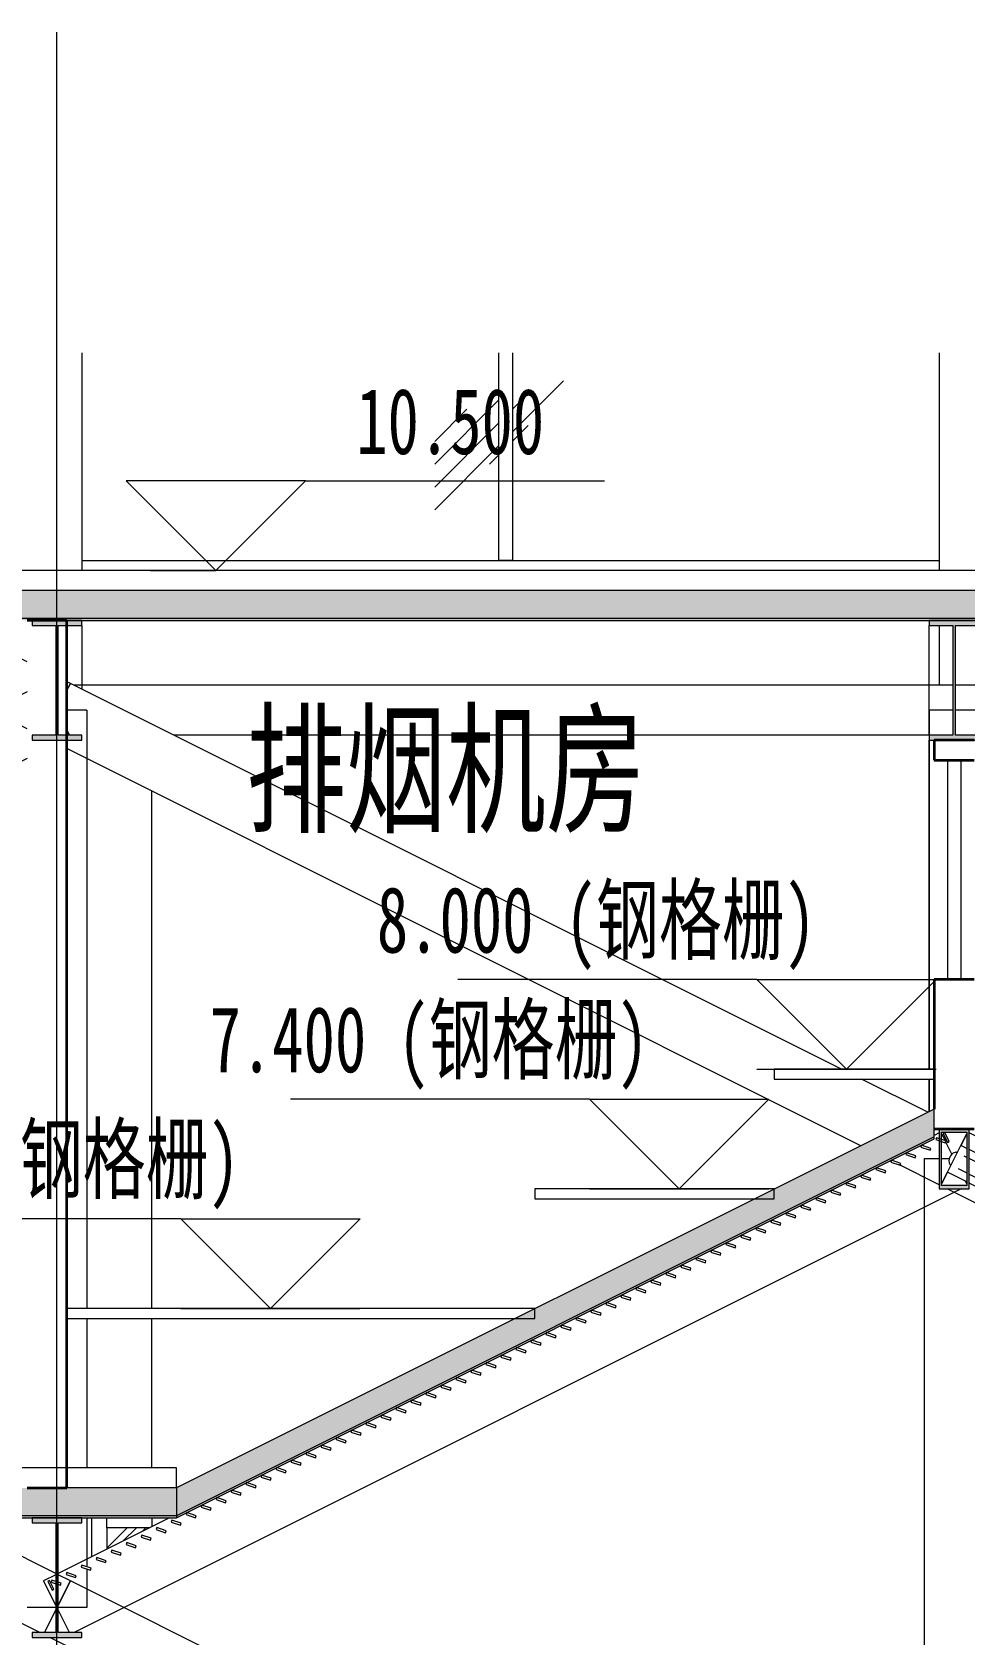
# Model space of a CAD drawing. Header units: millimetres. Extents: x 124696 to 347024, y 412631 to 564609.
# Drawn here: x 333425 to 338104, y 461515 to 469553 of the extents above; entities that cross this region are included whole.
import ezdxf

# ---------------------------------------------------------------- set-up
doc = ezdxf.new("R2010")
doc.units = ezdxf.units.MM
doc.header["$LTSCALE"] = 1500
doc.header["$MEASUREMENT"] = 0
doc.linetypes.add('二层平面图$0$标高-点线', pattern=[50, 0, -50])
doc.linetypes.add('二层平面图$0$轴网线_12_3_3_3 mm', pattern=[21, 12, -3, 3, -3])
doc.layers.add('0-建筑底图', color=7, linetype='Continuous')
for name, color, linetype, lineweight in [('二层平面图$0$0-2', 250, 'Continuous', 5), ('二层平面图$0$A-ANNO-IDEN-LEVL', 3, 'Continuous', 15), ('二层平面图$0$A-LINE', 7, 'Continuous', 9), ('二层平面图$0$A-WALL-4', 50, 'Continuous', 35), ('二层平面图$0$A-WALL-CURT-PANEL', 8, 'Continuous', 9), ('二层平面图$0$A-WALL-CURT-PANEL-5', 57, 'Continuous', 9), ('二层平面图$0$A-WALL-CURT-STILE', 8, 'Continuous', 9), ('二层平面图$0$A-WALL-CURT-STILE-4', 57, 'Continuous', 9), ('二层平面图$0$A-WINDOW', 51, 'Continuous', 9), ('二层平面图$0$ANNO-DOTE-1', 10, '二层平面图$0$轴网线_12_3_3_3 mm', 15), ('二层平面图$0$ANNO-TEXT', 7, 'Continuous', 15), ('二层平面图$0$FLOR-4', 91, 'Continuous', 20), ('二层平面图$0$FLOR-5', 7, 'Continuous', 9), ('二层平面图$0$FLOR-6', 130, 'Continuous', 20), ('二层平面图$0$FLOR-HATCH-1', 8, 'Continuous', 9), ('二层平面图$0$FLOR-HATCH-3', 55, 'Continuous', 5), ('二层平面图$0$S-BEAM', 4, 'Continuous', 9), ('二层平面图$0$S-BEAM-1', 7, 'Continuous', 9), ('二层平面图$0$S-BEAM-3', 8, 'Continuous', 9), ('二层平面图$0$S-BEAM-4', 170, 'Continuous', 18), ('二层平面图$0$S-COLU', 7, 'Continuous', 9), ('二层平面图$0$标高-1', 135, '二层平面图$0$标高-点线', 15)]:
    doc.layers.add(name, color=color, linetype=linetype, lineweight=lineweight)
doc.styles.add('二层平面图$0$黑体_4', font='simhei.ttf', dxfattribs={"width": 0.7, "height": 525})
doc.styles.add('二层平面图$0$黑体_5', font='simhei.ttf', dxfattribs={"width": 0.7, "height": 330})
pattern_1 = [(45, (47218, 5464.3), (-1399.84, 1399.84), [640.1, -1645.9]), (45, (47492.4, 5578.6), (-1399.84, 1399.84), [274.3, -2011.7]), (45, (47218, 5578.6), (-1399.84, 1399.84), [457.2, -1828.8]), (45, (47355.3, 5464.3), (1535.6, -1535.6), [571.5, -1714.5]), (45, (47218, 5350), (-1399.84, 1399.84), [914.4, -1371.6]), (45, (47218, 5692.9), (-1399.84, 1399.84), [228.6, -2057.4])]

# ---------------------------------------------------------------- blocks, each defined once
blk = doc.blocks.new('二层平面图$0$S-梁-钢-箱形1 - _-300x350x14x14-2248702-C')
at = {"layer": '二层平面图$0$S-BEAM-1'}
for p, q in [((44850, 9892.7), (42534.6, 8735)), ((45050, 9700), (45062.5, 9675)), ((44850, 9557.3), (43205.4, 8735)), ((42464.6, 8700), (40432.9, 7684.2)), ((43135.4, 8700), (40567.1, 7415.8)), ((40567.1, 7415.8), (40432.9, 7684.2))]:
    blk.add_line(p, q, dxfattribs=at)
blk = doc.blocks.new('二层平面图$0$S-梁-钢-箱形1 - _-300x350x14x14-V719-C')
at = {"layer": '二层平面图$0$S-BEAM-1'}
for p, q in [((49425, 7680.2), (49400, 7667.7)), ((49437, 7676), (49454.1, 7641.8)), ((49457, 7635.9), (49488.7, 7572.5)), ((49535.4, 7400), (45085.4, 5175)), ((49555.9, 7438.2), (49563, 7424)), ((45564.6, 5750), (45006.3, 5470.9)), ((44994, 5464.7), (44932.9, 5434.2)), ((44994, 5312), (44932.9, 5434.2)), ((45062.5, 5175), (45006, 5288))]:
    blk.add_line(p, q, dxfattribs=at)
blk = doc.blocks.new('二层平面图$0$S-梁-钢-箱形1 - _-300x350x14x14-V721-C')
at = {"layer": '二层平面图$0$S-BEAM-1'}
for p, q in [((49533.5, 7617.1), (49563, 7676)), ((49660, 7637.7), (49575.2, 7680.1)), ((49437, 7424), (49466.5, 7482.9)), ((52262.2, 6001.2), (49464.6, 7400))]:
    blk.add_line(p, q, dxfattribs=at)
blk = doc.blocks.new('二层平面图$0$S-梁-钢-箱形1 - _-300x350x14x14-V722-C')
at = {"layer": '二层平面图$0$S-BEAM-1'}
for p, q in [((45050, 9900), (45067.1, 9934.2)), ((48935.4, 8000), (45067.1, 9934.2)), ((49032.3, 7616.1), (45050, 9607.3)), ((49367.7, 7783.9), (49035.4, 7950)), ((49563, 7676), (49533.5, 7617.1)), ((49184.4, 7540.1), (49182.3, 7541.1)), ((49425, 7419.8), (49226, 7519.3)), ((49466.5, 7482.9), (49437, 7424))]:
    blk.add_line(p, q, dxfattribs=at)
blk = doc.blocks.new('二层平面图$0$S-梁-钢-箱形1 - _-300x350x14x14-V723-C')
at = {"layer": '二层平面图$0$S-BEAM-1'}
for p, q in [((43264.6, 10500), (41081.9, 11591.3)), ((43935.4, 10500), (41752.8, 11591.3)), ((44850, 9707.3), (43764.6, 10250)), ((44850, 10042.7), (44435.4, 10250)), ((45067.1, 9934.2), (45050, 9942.7)), ((45067.1, 9934.2), (45050, 9900))]:
    blk.add_line(p, q, dxfattribs=at)
blk = doc.blocks.new('二层平面图$0$S-梁-钢-箱形1 - _-300x350x14x14-V724-C')
at = {"layer": '二层平面图$0$S-BEAM-1'}
for p, q in [((45006, 5312), (45067.1, 5434.2)), ((49535.4, 3200), (45067.1, 5434.2)), ((44937.5, 5175), (44994, 5288)), ((49020.7, 3121.9), (44964.6, 5150)), ((49567.1, 3184.2), (49536, 3121.9))]:
    blk.add_line(p, q, dxfattribs=at)
blk = doc.blocks.new('二层平面图$0$S-梁-钢-箱形1 - _-300x350x14x14-V725-C')
at = {"layer": '二层平面图$0$S-BEAM-1'}
for p, q in [((40432.9, 7415.8), (40567.1, 7684.2)), ((43935, 6000.2), (40567.1, 7684.2)), ((43264.6, 6000), (40432.9, 7415.8)), ((44914.6, 5175), (43764.6, 5750)), ((44993.7, 5470.9), (44435.4, 5750)), ((45067.1, 5434.2), (45006, 5464.7)), ((45067.1, 5434.2), (45006, 5312)), ((44994, 5288), (44937.5, 5175))]:
    blk.add_line(p, q, dxfattribs=at)
blk = doc.blocks.new('二层平面图$0$S-梁-钢-箱形1 - _-250x250x12x12-2196296-C')
at = {"layer": '二层平面图$0$S-BEAM-1'}
for p, q in [((49494, 9925), (45085.4, 9925)), ((49375, 9675), (45585.4, 9675))]:
    blk.add_line(p, q, dxfattribs=at)
blk = doc.blocks.new('二层平面图$0$S-梁-钢-箱形1 - _-250x250x12x12-V730-C')
at = {"layer": '二层平面图$0$S-BEAM-1'}
for p, q in [((49825, 9925), (49506, 9925)), ((52262.2, 9925), (49875, 9925)), ((49625, 9675), (49825, 9675)), ((49875, 9675), (52262.2, 9675))]:
    blk.add_line(p, q, dxfattribs=at)
blk = doc.blocks.new('二层平面图$0$S-梁-钢-箱形1 - _-150x150x10x10-2196469-C')
at = {"layer": '二层平面图$0$S-BEAM-1'}
for p, q in [((49466.5, 7482.9), (49533.5, 7617.1)), ((49563, 7602.4), (49533.5, 7617.1)), ((52262.2, 6252.8), (49575.2, 7596.2)), ((49563, 7434.6), (49466.5, 7482.9)), ((52262.2, 6085.1), (49575.2, 7428.5))]:
    blk.add_line(p, q, dxfattribs=at)
blk = doc.blocks.new('二层平面图$0$S-梁-钢-圆形 - D-70-2196546-C')
at = {"layer": '二层平面图$0$S-BEAM-1'}
for start_param, end_param in [(0.001347, 0.321751), (2.939744, 3.141593)]:
    blk.add_ellipse((49500, 7550), major_axis=(15.7, 31.3), ratio=0.666667, start_param=start_param, end_param=end_param, dxfattribs=at)
blk = doc.blocks.new('二层平面图$0$S-梁-钢-工字形 - H-600x250x12x25-2242992-C')
at = {"layer": '二层平面图$0$S-BEAM-3'}
blk.add_hatch(color=256, dxfattribs=at).paths.add_polyline_path([(44875, 5150), (45125, 5150), (45125, 5175), (45006, 5175), (45006, 5725), (45125, 5725), (45125, 5750), (44875, 5750), (44875, 5725), (44994, 5725), (44994, 5175), (44875, 5175), (44875, 5173.1)])
at = {"layer": '二层平面图$0$S-BEAM-4'}
for p, q in [((44875, 5750), (44875, 5725)), ((45125, 5750), (44875, 5750)), ((44875, 5725), (44994, 5725)), ((44994, 5725), (44994, 5175)), ((45006, 5175), (45006, 5725)), ((45006, 5725), (45125, 5725)), ((45125, 5725), (45125, 5750)), ((44994, 5175), (44875, 5175)), ((44875, 5175), (44875, 5150)), ((44875, 5150), (45125, 5150)), ((45125, 5175), (45006, 5175)), ((45125, 5150), (45125, 5175))]:
    blk.add_line(p, q, dxfattribs=at)
blk = doc.blocks.new('二层平面图$0$S-梁-钢-箱形1 - _-300x150x12x16-2196507-C')
at = {"layer": '二层平面图$0$S-BEAM-3'}
h = blk.add_hatch(color=256, dxfattribs=at)
h.paths.add_polyline_path([(49425, 7400), (49575, 7400), (49575, 7700), (49425, 7700), (49425, 7422.78888)])
h.paths.add_polyline_path([(49563, 7416), (49437, 7416), (49437, 7684), (49563, 7684), (49563, 7422.78888)])
at = {"layer": '二层平面图$0$S-BEAM-4'}
for p, q in [((49425, 7700), (49425, 7400)), ((49575, 7700), (49425, 7700)), ((49437, 7684), (49563, 7684)), ((49437, 7416), (49437, 7684)), ((49563, 7684), (49563, 7416)), ((49575, 7400), (49575, 7700)), ((49425, 7400), (49575, 7400)), ((49563, 7416), (49437, 7416))]:
    blk.add_line(p, q, dxfattribs=at)
blk = doc.blocks.new('二层平面图$0$S-梁-钢-圆形 - D-70-V731-C')
at = {"layer": '二层平面图$0$S-BEAM-3'}
blk.add_hatch(color=256, dxfattribs=at).paths.add_polyline_path([(51128.9, 6704.1), (51138.4, 6704.9), (51146.7, 6707.3), (51153.6, 6711.4), (51158.8, 6716.8), (51162.7, 6728), (51163.1, 6730.8), (51162, 6738.8), (51158.6, 6747.3), (51148, 6761.1), (51138.4, 6769.2), (51118.8, 6778.8), (51098.3, 6782.3), (51086.6, 6780.9), (51080.5, 6779.1), (51073.6, 6775), (51068.4, 6769.6), (51064.9, 6761.1), (51064.1, 6755.6), (51065.2, 6747.6), (51068.4, 6739.4), (51076.7, 6728), (51088.9, 6717.2), (51108.4, 6707.6), (51118.8, 6705)])
at = {"layer": '二层平面图$0$S-BEAM-1'}
for p, q in [((49563, 7557.6), (49550.6, 7563.8)), ((49519.3, 7501.2), (49563, 7479.4)), ((51129.3, 6774.5), (49575.2, 7551.5)), ((49575.2, 7473.3), (51098, 6711.9))]:
    blk.add_line(p, q, dxfattribs=at)
for start_param, end_param in [(0.001347, 1.892547), (1.892547, 3.141593)]:
    blk.add_ellipse((49500, 7550), major_axis=(15.7, 31.3), ratio=0.666667, start_param=start_param, end_param=end_param, dxfattribs=at)
at = {"layer": '二层平面图$0$S-BEAM-4', "flags": 128}
for points in [[(51163.1, 6730.8), (51162, 6738.8), (51158.8, 6747), (51153.6, 6755), (51146.7, 6762.5), (51138.4, 6769.2), (51128.9, 6774.7), (51118.8, 6778.8), (51108.4, 6781.4), (51098.3, 6782.3), (51088.9, 6781.5), (51080.5, 6779.1), (51073.6, 6775), (51068.4, 6769.6), (51065.2, 6763), (51064.1, 6755.6)], [(51064.1, 6755.6), (51065.2, 6747.6), (51068.4, 6739.4), (51073.6, 6731.4), (51080.5, 6723.9), (51088.9, 6717.2), (51098.3, 6711.7), (51108.4, 6707.6), (51118.8, 6705), (51128.9, 6704.1), (51138.4, 6704.9), (51146.7, 6707.3), (51153.6, 6711.4), (51158.8, 6716.8), (51162, 6723.4), (51163.1, 6730.8)]]:
    blk.add_lwpolyline(points, dxfattribs=at)
blk = doc.blocks.new('二层平面图$0$SHS-Structure-Center_rvt-2-C')
at = {"layer": '二层平面图$0$S-COLU'}
for p, q in [((45125, 11591.3), (45125, 10500)), ((49425, 11591.3), (49425, 10500)), ((45125, 10225), (45125, 9905.2)), ((49425, 10225), (49425, 9925)), ((45150, 9800), (45050, 9800)), ((45150, 9800), (45150, 6800)), ((49375, 9800), (49375, 9675)), ((49494, 9800), (49375, 9800)), ((49625, 9800), (49506, 9800)), ((49375, 9650), (49375, 8000)), ((49375, 7950), (49375, 7787.5)), ((49350, 7550), (49350, 3121.9)), ((49425, 7550), (49350, 7550)), ((49475.3, 7550), (49437, 7550)), ((45150, 6750), (45150, 6000)), ((45150, 5750), (45150, 5504)), ((45150, 5493.5), (45150, 5300)), ((44994, 5300), (44850, 5300)), ((45150, 5300), (45006, 5300))]:
    blk.add_line(p, q, dxfattribs=at)
at = {"layer": '二层平面图$0$S-BEAM'}
for name, p in [('二层平面图$0$S-梁-钢-箱形1 - _-300x350x14x14-V723-C', (0, 0)), ('二层平面图$0$S-梁-钢-工字形 - H-600x250x12x25-2242992-C', (0, 4500)), ('二层平面图$0$S-梁-钢-工字形 - H-600x250x12x25-2242992-C', (4500, 4500)), ('二层平面图$0$S-梁-钢-箱形1 - _-300x350x14x14-2248702-C', (0, 0)), ('二层平面图$0$S-梁-钢-箱形1 - _-300x350x14x14-V722-C', (0, 0)), ('二层平面图$0$S-梁-钢-箱形1 - _-250x250x12x12-2196296-C', (0, 0)), ('二层平面图$0$S-梁-钢-箱形1 - _-250x250x12x12-V730-C', (0, 0)), ('二层平面图$0$S-梁-钢-箱形1 - _-300x350x14x14-V725-C', (0, 0)), ('二层平面图$0$S-梁-钢-箱形1 - _-300x350x14x14-V719-C', (0, 0)), ('二层平面图$0$S-梁-钢-箱形1 - _-300x150x12x16-2196507-C', (0, 0)), ('二层平面图$0$S-梁-钢-箱形1 - _-300x350x14x14-V721-C', (0, 0)), ('二层平面图$0$S-梁-钢-箱形1 - _-150x150x10x10-2196469-C', (0, 0)), ('二层平面图$0$S-梁-钢-圆形 - D-70-V731-C', (0, 0)), ('二层平面图$0$S-梁-钢-圆形 - D-70-2196546-C', (0, 0)), ('二层平面图$0$S-梁-钢-工字形 - H-600x250x12x25-2242992-C', (0, 0)), ('二层平面图$0$S-梁-钢-箱形1 - _-300x350x14x14-V724-C', (0, 0))]:
    blk.add_blockref(name, p, dxfattribs=at)
blk = doc.blocks.new('二层平面图$0$系统嵌板 - 00S-玻璃-V732-C')
at = {"layer": '二层平面图$0$A-WALL-CURT-PANEL'}
h = blk.add_hatch(dxfattribs=at)
h.set_pattern_fill('FP_140', color=256, style=0, pattern_type=2)
h.set_pattern_definition(pattern_1)
h.paths.add_polyline_path([(45352.8, 10550), (47215, 10550), (47215, 11591.3), (45125, 11591.3), (45125, 10550), (45304.9, 10550)])
blk = doc.blocks.new('二层平面图$0$系统嵌板 - 00S-玻璃-V733-C')
at = {"layer": '二层平面图$0$A-WALL-CURT-PANEL'}
h = blk.add_hatch(dxfattribs=at)
h.set_pattern_fill('FP_140', color=256, style=0, pattern_type=2)
h.set_pattern_definition(pattern_1)
h.paths.add_polyline_path([(42785, 10550), (43164.6, 10550), (42785, 10739.8), (42785, 10665)])
h.paths.add_polyline_path([(43835.4, 10550), (44875, 10550), (44875, 11591.3), (42785, 11591.3), (42785, 11075.2), (43817.4, 10559)])
blk = doc.blocks.new('二层平面图$0$矩形竖梃 - 幕墙龙骨_70_250-V734-C')
at = {"layer": '二层平面图$0$A-WALL-CURT-STILE-4'}
for p, q in [((47215, 11591.3), (47215, 10550)), ((47285, 11591.3), (47285, 10550)), ((47285, 10550), (47215, 10550))]:
    blk.add_line(p, q, dxfattribs=at)
blk = doc.blocks.new('二层平面图$0$矩形竖梃 - 幕墙龙骨_70_250-11870968-C')
at = {"layer": '二层平面图$0$A-WALL-CURT-STILE-4'}
for p, q in [((45250, 5700), (45250, 5750)), ((45464.6, 5700), (45250, 5700))]:
    blk.add_line(p, q, dxfattribs=at)
blk = doc.blocks.new('二层平面图$0$矩形竖梃 - 幕墙龙骨_50_225_隐框-V738-C')
at = {"layer": '二层平面图$0$A-WALL-CURT-STILE-4'}
blk.add_line((45125, 10550), (47250, 10550), dxfattribs=at)
blk = doc.blocks.new('二层平面图$0$系统嵌板 - 00S-玻璃-13027980-C')
at = {"layer": '二层平面图$0$A-WALL-CURT-PANEL'}
h = blk.add_hatch(dxfattribs=at)
h.set_pattern_fill('FP_140', color=256, style=0, pattern_type=2)
h.set_pattern_definition(pattern_1)
h.paths.add_polyline_path([(45175, 5555.2), (45250, 5592.7), (45250, 5750), (45175, 5750), (45175, 5636.3)])
blk = doc.blocks.new('二层平面图$0$系统嵌板 - 吊顶内铝板-12476586-C')
at = {"layer": '二层平面图$0$A-WALL-CURT-PANEL-5'}
for p, q in [((45175, 5555.2), (45175, 5750)), ((45040, 5050), (45164.6, 5050))]:
    blk.add_line(p, q, dxfattribs=at)
blk = doc.blocks.new('二层平面图$0$系统嵌板 - 00S-玻璃-V744-C')
at = {"layer": '二层平面图$0$A-WALL-CURT-PANEL'}
h = blk.add_hatch(dxfattribs=at)
h.set_pattern_fill('FP_140', color=256, style=0, pattern_type=2)
h.set_pattern_definition(pattern_1)
h.paths.add_polyline_path([(47285, 10550), (49425, 10550), (49425, 11591.3), (47285, 11591.3)])
blk = doc.blocks.new('二层平面图$0$矩形竖梃 - 幕墙龙骨_50_225_隐框-V745-C')
at = {"layer": '二层平面图$0$A-WALL-CURT-STILE-4'}
blk.add_line((47250, 10550), (49425, 10550), dxfattribs=at)
blk = doc.blocks.new('二层平面图$0$矩形竖梃 - 幕墙层间_250mm-12494387-C')
at = {"layer": '二层平面图$0$A-WALL-CURT-STILE'}
h = blk.add_hatch(dxfattribs=at)
h.set_pattern_fill('FP_144', color=256, style=0, pattern_type=2)
h.set_pattern_definition([(45, (47218.1, 5350), (-132.583, 132.583), []), (45, (47264.97, 5350), (0, 265.165), []), (45, (47171.22, 5350), (0, 265.165), [])])
h.paths.add_polyline_path([(45250, 5592.7), (45464.6, 5700), (45250, 5700), (45250, 5636.3)])
at = {"layer": '二层平面图$0$A-WALL-CURT-STILE-4'}
for p, q in [((45464.6, 5700), (45250, 5700)), ((45250, 5700), (45250, 5592.7))]:
    blk.add_line(p, q, dxfattribs=at)
blk = doc.blocks.new('二层平面图$0$幕墙嵌板-百叶 - 幕墙嵌板-百叶-7015971-C')
at = {"layer": '二层平面图$0$A-WALL-CURT-PANEL'}
for p, q in [((49411.1, 7656.2), (49407.9, 7646.7)), ((49407.9, 7646.7), (49455.3, 7630.9)), ((49458.5, 7640.4), (49411.1, 7656.2)), ((49453.3, 7681.5), (49444.4, 7677.1)), ((49444.4, 7677.1), (49466.7, 7632.3)), ((49475.7, 7636.8), (49453.3, 7681.5)), ((49455.3, 7630.9), (49458.5, 7640.4)), ((49466.7, 7632.3), (49475.7, 7636.8)), ((49260.7, 7581), (49257.5, 7571.5)), ((49257.5, 7571.5), (49304.9, 7555.7)), ((49308.1, 7565.1), (49260.7, 7581)), ((49304.9, 7555.7), (49308.1, 7565.1)), ((49335.9, 7618.6), (49332.7, 7609.1)), ((49332.7, 7609.1), (49380.1, 7593.3)), ((49383.3, 7602.7), (49335.9, 7618.6)), ((49380.1, 7593.3), (49383.3, 7602.7)), ((49110.2, 7505.7), (49107.1, 7496.3)), ((49107.1, 7496.3), (49154.5, 7480.4)), ((49157.7, 7489.9), (49110.2, 7505.7)), ((49154.5, 7480.4), (49157.7, 7489.9)), ((49185.4, 7543.4), (49182.3, 7533.9)), ((49182.3, 7533.9), (49229.7, 7518.1)), ((49232.9, 7527.5), (49185.4, 7543.4)), ((49229.7, 7518.1), (49232.9, 7527.5)), ((48959.8, 7430.5), (48956.7, 7421)), ((48956.7, 7421), (49004.1, 7405.2)), ((49007.2, 7414.7), (48959.8, 7430.5)), ((49004.1, 7405.2), (49007.2, 7414.7)), ((49035, 7468.1), (49031.9, 7458.7)), ((49031.9, 7458.7), (49079.3, 7442.8)), ((49082.5, 7452.3), (49035, 7468.1)), ((49079.3, 7442.8), (49082.5, 7452.3)), ((48734.2, 7317.7), (48731, 7308.2)), ((48781.6, 7301.9), (48734.2, 7317.7)), ((48809.4, 7355.3), (48806.2, 7345.8)), ((48806.2, 7345.8), (48853.7, 7330)), ((48856.8, 7339.5), (48809.4, 7355.3)), ((48853.7, 7330), (48856.8, 7339.5)), ((48884.6, 7392.9), (48881.4, 7383.4)), ((48881.4, 7383.4), (48928.9, 7367.6)), ((48932, 7377.1), (48884.6, 7392.9)), ((48928.9, 7367.6), (48932, 7377.1)), ((48583.8, 7242.5), (48580.6, 7233)), ((48631.2, 7226.7), (48583.8, 7242.5)), ((48659, 7280.1), (48655.8, 7270.6)), ((48655.8, 7270.6), (48703.2, 7254.8)), ((48706.4, 7264.3), (48659, 7280.1)), ((48703.2, 7254.8), (48706.4, 7264.3)), ((48731, 7308.2), (48778.5, 7292.4)), ((48778.5, 7292.4), (48781.6, 7301.9)), ((48433.3, 7167.3), (48430.2, 7157.8)), ((48430.2, 7157.8), (48477.6, 7142)), ((48480.8, 7151.5), (48433.3, 7167.3)), ((48508.6, 7204.9), (48505.4, 7195.4)), ((48505.4, 7195.4), (48552.8, 7179.6)), ((48556, 7189.1), (48508.6, 7204.9)), ((48552.8, 7179.6), (48556, 7189.1)), ((48580.6, 7233), (48628, 7217.2)), ((48628, 7217.2), (48631.2, 7226.7)), ((48282.9, 7092.1), (48279.8, 7082.6)), ((48279.8, 7082.6), (48327.2, 7066.8)), ((48330.4, 7076.3), (48282.9, 7092.1)), ((48327.2, 7066.8), (48330.4, 7076.3)), ((48358.1, 7129.7), (48355, 7120.2)), ((48355, 7120.2), (48402.4, 7104.4)), ((48405.6, 7113.9), (48358.1, 7129.7)), ((48402.4, 7104.4), (48405.6, 7113.9)), ((48477.6, 7142), (48480.8, 7151.5)), ((48132.5, 7016.9), (48129.3, 7007.4)), ((48129.3, 7007.4), (48176.8, 6991.6)), ((48179.9, 7001.1), (48132.5, 7016.9)), ((48176.8, 6991.6), (48179.9, 7001.1)), ((48207.7, 7054.5), (48204.6, 7045)), ((48204.6, 7045), (48252, 7029.2)), ((48255.1, 7038.7), (48207.7, 7054.5)), ((48252, 7029.2), (48255.1, 7038.7)), ((47982.1, 6941.7), (47978.9, 6932.2)), ((47978.9, 6932.2), (48026.4, 6916.4)), ((48029.5, 6925.9), (47982.1, 6941.7)), ((48026.4, 6916.4), (48029.5, 6925.9)), ((48057.3, 6979.3), (48054.1, 6969.8)), ((48054.1, 6969.8), (48101.6, 6954)), ((48104.7, 6963.5), (48057.3, 6979.3)), ((48101.6, 6954), (48104.7, 6963.5)), ((47831.7, 6866.5), (47828.5, 6857)), ((47828.5, 6857), (47875.9, 6841.2)), ((47879.1, 6850.6), (47831.7, 6866.5)), ((47875.9, 6841.2), (47879.1, 6850.6)), ((47906.9, 6904.1), (47903.7, 6894.6)), ((47903.7, 6894.6), (47951.1, 6878.8)), ((47954.3, 6888.3), (47906.9, 6904.1)), ((47951.1, 6878.8), (47954.3, 6888.3)), ((47606, 6753.6), (47602.9, 6744.2)), ((47653.5, 6737.8), (47606, 6753.6)), ((47681.2, 6791.3), (47678.1, 6781.8)), ((47678.1, 6781.8), (47725.5, 6766)), ((47728.7, 6775.4), (47681.2, 6791.3)), ((47725.5, 6766), (47728.7, 6775.4)), ((47756.5, 6828.9), (47753.3, 6819.4)), ((47753.3, 6819.4), (47800.7, 6803.6)), ((47803.9, 6813), (47756.5, 6828.9)), ((47800.7, 6803.6), (47803.9, 6813)), ((47455.6, 6678.4), (47452.5, 6668.9)), ((47503, 6662.6), (47455.6, 6678.4)), ((47530.8, 6716), (47527.7, 6706.6)), ((47527.7, 6706.6), (47575.1, 6690.7)), ((47578.3, 6700.2), (47530.8, 6716)), ((47575.1, 6690.7), (47578.3, 6700.2)), ((47602.9, 6744.2), (47650.3, 6728.3)), ((47650.3, 6728.3), (47653.5, 6737.8)), ((47305.2, 6603.2), (47302, 6593.7)), ((47302, 6593.7), (47349.5, 6577.9)), ((47352.6, 6587.4), (47305.2, 6603.2)), ((47380.4, 6640.8), (47377.2, 6631.3)), ((47377.2, 6631.3), (47424.7, 6615.5)), ((47427.8, 6625), (47380.4, 6640.8)), ((47424.7, 6615.5), (47427.8, 6625)), ((47452.5, 6668.9), (47499.9, 6653.1)), ((47499.9, 6653.1), (47503, 6662.6)), ((47154.8, 6528), (47151.6, 6518.5)), ((47151.6, 6518.5), (47199, 6502.7)), ((47202.2, 6512.2), (47154.8, 6528)), ((47199, 6502.7), (47202.2, 6512.2)), ((47230, 6565.6), (47226.8, 6556.1)), ((47226.8, 6556.1), (47274.3, 6540.3)), ((47277.4, 6549.8), (47230, 6565.6)), ((47274.3, 6540.3), (47277.4, 6549.8)), ((47349.5, 6577.9), (47352.6, 6587.4)), ((47004.4, 6452.8), (47001.2, 6443.3)), ((47001.2, 6443.3), (47048.6, 6427.5)), ((47051.8, 6437), (47004.4, 6452.8)), ((47048.6, 6427.5), (47051.8, 6437)), ((47079.6, 6490.4), (47076.4, 6480.9)), ((47076.4, 6480.9), (47123.8, 6465.1)), ((47127, 6474.6), (47079.6, 6490.4)), ((47123.8, 6465.1), (47127, 6474.6)), ((46853.9, 6377.6), (46850.8, 6368.1)), ((46850.8, 6368.1), (46898.2, 6352.3)), ((46901.4, 6361.8), (46853.9, 6377.6)), ((46898.2, 6352.3), (46901.4, 6361.8)), ((46929.1, 6415.2), (46926, 6405.7)), ((46926, 6405.7), (46973.4, 6389.9)), ((46976.6, 6399.4), (46929.1, 6415.2)), ((46973.4, 6389.9), (46976.6, 6399.4)), ((46703.5, 6302.4), (46700.4, 6292.9)), ((46700.4, 6292.9), (46747.8, 6277.1)), ((46750.9, 6286.6), (46703.5, 6302.4)), ((46747.8, 6277.1), (46750.9, 6286.6)), ((46778.7, 6340), (46775.6, 6330.5)), ((46775.6, 6330.5), (46823, 6314.7)), ((46826.2, 6324.2), (46778.7, 6340)), ((46823, 6314.7), (46826.2, 6324.2)), ((46477.9, 6189.6), (46474.7, 6180.1)), ((46525.3, 6173.8), (46477.9, 6189.6)), ((46553.1, 6227.2), (46549.9, 6217.7)), ((46549.9, 6217.7), (46597.4, 6201.9)), ((46600.5, 6211.4), (46553.1, 6227.2)), ((46597.4, 6201.9), (46600.5, 6211.4)), ((46628.3, 6264.8), (46625.1, 6255.3)), ((46625.1, 6255.3), (46672.6, 6239.5)), ((46675.7, 6249), (46628.3, 6264.8)), ((46672.6, 6239.5), (46675.7, 6249)), ((46327.5, 6114.4), (46324.3, 6104.9)), ((46374.9, 6098.5), (46327.5, 6114.4)), ((46402.7, 6152), (46399.5, 6142.5)), ((46399.5, 6142.5), (46446.9, 6126.7)), ((46450.1, 6136.2), (46402.7, 6152)), ((46446.9, 6126.7), (46450.1, 6136.2)), ((46474.7, 6180.1), (46522.2, 6164.3)), ((46522.2, 6164.3), (46525.3, 6173.8)), ((46177, 6039.2), (46173.9, 6029.7)), ((46173.9, 6029.7), (46221.3, 6013.9)), ((46224.5, 6023.3), (46177, 6039.2)), ((46252.3, 6076.8), (46249.1, 6067.3)), ((46249.1, 6067.3), (46296.5, 6051.5)), ((46299.7, 6060.9), (46252.3, 6076.8)), ((46296.5, 6051.5), (46299.7, 6060.9)), ((46324.3, 6104.9), (46371.7, 6089.1)), ((46371.7, 6089.1), (46374.9, 6098.5)), ((46026.6, 5963.9), (46023.5, 5954.5)), ((46023.5, 5954.5), (46070.9, 5938.6)), ((46074.1, 5948.1), (46026.6, 5963.9)), ((46101.8, 6001.5), (46098.7, 5992.1)), ((46098.7, 5992.1), (46146.1, 5976.2)), ((46149.3, 5985.7), (46101.8, 6001.5)), ((46146.1, 5976.2), (46149.3, 5985.7)), ((46221.3, 6013.9), (46224.5, 6023.3)), ((45876.2, 5888.7), (45873, 5879.2)), ((45873, 5879.2), (45920.5, 5863.4)), ((45923.6, 5872.9), (45876.2, 5888.7)), ((45920.5, 5863.4), (45923.6, 5872.9)), ((45951.4, 5926.3), (45948.3, 5916.8)), ((45948.3, 5916.8), (45995.7, 5901)), ((45998.8, 5910.5), (45951.4, 5926.3)), ((45995.7, 5901), (45998.8, 5910.5)), ((46070.9, 5938.6), (46074.1, 5948.1)), ((45725.8, 5813.5), (45722.6, 5804)), ((45722.6, 5804), (45770.1, 5788.2)), ((45773.2, 5797.7), (45725.8, 5813.5)), ((45770.1, 5788.2), (45773.2, 5797.7)), ((45801, 5851.1), (45797.8, 5841.6)), ((45797.8, 5841.6), (45845.3, 5825.8)), ((45848.4, 5835.3), (45801, 5851.1)), ((45845.3, 5825.8), (45848.4, 5835.3)), ((45575.4, 5738.3), (45572.2, 5728.8)), ((45572.2, 5728.8), (45619.6, 5713)), ((45622.8, 5722.5), (45575.4, 5738.3)), ((45619.6, 5713), (45622.8, 5722.5)), ((45650.6, 5775.9), (45647.4, 5766.4)), ((45647.4, 5766.4), (45694.8, 5750.6)), ((45698, 5760.1), (45650.6, 5775.9)), ((45694.8, 5750.6), (45698, 5760.1)), ((45424.9, 5663.1), (45421.8, 5653.6)), ((45421.8, 5653.6), (45469.2, 5637.8)), ((45472.4, 5647.3), (45424.9, 5663.1)), ((45469.2, 5637.8), (45472.4, 5647.3)), ((45500.2, 5700.7), (45497, 5691.2)), ((45497, 5691.2), (45544.4, 5675.4)), ((45547.6, 5684.9), (45500.2, 5700.7)), ((45544.4, 5675.4), (45547.6, 5684.9)), ((45199.3, 5550.3), (45196.2, 5540.8)), ((45246.7, 5534.5), (45199.3, 5550.3)), ((45274.5, 5587.9), (45271.4, 5578.4)), ((45271.4, 5578.4), (45318.8, 5562.6)), ((45322, 5572.1), (45274.5, 5587.9)), ((45318.8, 5562.6), (45322, 5572.1)), ((45349.7, 5625.5), (45346.6, 5616)), ((45346.6, 5616), (45394, 5600.2)), ((45397.2, 5609.7), (45349.7, 5625.5)), ((45394, 5600.2), (45397.2, 5609.7)), ((45048.9, 5475.1), (45045.7, 5465.6)), ((45096.3, 5459.3), (45048.9, 5475.1)), ((45124.1, 5512.7), (45120.9, 5503.2)), ((45120.9, 5503.2), (45168.4, 5487.4)), ((45171.5, 5496.9), (45124.1, 5512.7)), ((45168.4, 5487.4), (45171.5, 5496.9)), ((45196.2, 5540.8), (45243.6, 5525)), ((45243.6, 5525), (45246.7, 5534.5)), ((44962.3, 5436), (44953.3, 5431.5)), ((44953.3, 5431.5), (44975.7, 5386.8)), ((44984.6, 5391.3), (44962.3, 5436)), ((44973.7, 5437.5), (44970.5, 5428)), ((44970.5, 5428), (45018, 5412.2)), ((45021.1, 5421.7), (44973.7, 5437.5)), ((44975.7, 5386.8), (44984.6, 5391.3)), ((45018, 5412.2), (45021.1, 5421.7)), ((45045.7, 5465.6), (45093.2, 5449.8)), ((45093.2, 5449.8), (45096.3, 5459.3))]:
    blk.add_line(p, q, dxfattribs=at)
blk = doc.blocks.new('二层平面图$0$A-金属百叶 - BY8711_-12889727-C')
at = {"layer": '二层平面图$0$A-WINDOW'}
for p, q in [((49466.7, 9550), (49466.7, 8450)), ((49533.3, 9550), (49533.3, 8450))]:
    blk.add_line(p, q, dxfattribs=at)
blk = doc.blocks.new('二层平面图$0$高程点 - 高程点符号-322107-C')
at = {"layer": '二层平面图$0$A-ANNO-IDEN-LEVL'}
for p, q in [((46246.2, 10950), (45346.2, 10950)), ((45796.2, 10500), (45346.2, 10950)), ((45796.2, 10500), (46246.2, 10950)), ((46246.2, 10950), (47746.2, 10950)), ((46246.1, 10500), (45347.5, 10500))]:
    blk.add_line(p, q, dxfattribs=at)
blk = doc.blocks.new('二层平面图')
at = {"layer": '二层平面图$0$FLOR-HATCH-1'}
for points in [[(193003.6, 10250), (193003.6, 10260), (183357.5, 10260), (183357.5, 10250), (192953.8, 10250)], [(188978.6, 5750), (192778.6, 7650), (192778.6, 7660), (188978.6, 5760)], [(187196, 5750), (188978.6, 5750), (188978.6, 5760), (183357.5, 5760), (183357.5, 5750), (186812.2, 5750)]]:
    blk.add_hatch(color=256, dxfattribs=at).paths.add_polyline_path(points)
at = {"layer": '二层平面图$0$FLOR-HATCH-3'}
for points in [[(183357.5, 10260), (193003.6, 10260), (193003.6, 10400), (183357.5, 10400), (183357.5, 10268)], [(188978.6, 5760), (192778.6, 7660), (192778.6, 7800), (188978.6, 5900), (188978.6, 5768.6)], [(183357.5, 5760), (188978.6, 5760), (188978.6, 5900), (183357.5, 5900), (183357.5, 5768.6)]]:
    blk.add_hatch(color=256, dxfattribs=at).paths.add_polyline_path(points)
at = {"layer": '二层平面图$0$A-ANNO-IDEN-LEVL'}
for p, q in [((188847, 10500), (188966.9, 10500)), ((188966.9, 10500), (189174.8, 10500)), ((192383.8, 8000), (192338.9, 8000)), ((192587.7, 8000), (192383.8, 8000)), ((191599.1, 7400), (191499.8, 7400)), ((191730.3, 7400), (191599.1, 7400)), ((189290, 6800), (189516.6, 6800)), ((189516.6, 6800), (189449, 6800))]:
    blk.add_line(p, q, dxfattribs=at)
at = {"layer": '二层平面图$0$A-LINE'}
for p, q in [((192753.6, 9675), (192753.6, 10225)), ((192753.6, 8000), (192753.6, 9650)), ((188853.6, 6800), (188853.6, 9394.8)), ((192753.6, 7787.5), (192753.6, 7950)), ((188853.6, 6000), (188853.6, 6750)), ((188853.6, 5750), (188853.6, 5705.2))]:
    blk.add_line(p, q, dxfattribs=at)
at = {"layer": '二层平面图$0$A-WALL-4'}
for p, q in [((188428.6, 10250), (188228.6, 10250)), ((188428.6, 5900), (188428.6, 10250)), ((192978.6, 9650), (192778.6, 9650)), ((192778.6, 9650), (192778.6, 9550)), ((192778.6, 9550), (192978.6, 9550)), ((192978.6, 8450), (192778.6, 8450)), ((192778.6, 8450), (192778.6, 7800)), ((192778.6, 7700), (192978.6, 7700)), ((188228.6, 5900), (188428.6, 5900))]:
    blk.add_line(p, q, dxfattribs=at)
at = {"layer": '二层平面图$0$ANNO-DOTE-1'}
blk.add_line((188378.6, 2264.9), (188378.6, 13200.6), dxfattribs=at)
at = {"layer": '二层平面图$0$FLOR-4'}
for p, q in [((193303.6, 10400), (183357.5, 10400)), ((188428.6, 10250), (193003.6, 10250)), ((192778.6, 8000), (191975.7, 8000)), ((191975.7, 8000), (191975.7, 7950)), ((192778.6, 7950), (192778.6, 8000)), ((191975.7, 7950), (192778.6, 7950)), ((192778.6, 7800), (188978.6, 5900)), ((192778.6, 7650), (192778.6, 7800)), ((188978.6, 5750), (192778.6, 7650)), ((191975.7, 7400), (190775.7, 7400)), ((190775.7, 7400), (190775.7, 7350)), ((191975.7, 7350), (191975.7, 7400)), ((190775.7, 7350), (191975.7, 7350)), ((190775.7, 6800), (188428.6, 6800)), ((188428.6, 6800), (188428.6, 6750)), ((190775.7, 6750), (190775.7, 6800)), ((188428.6, 6750), (190775.7, 6750)), ((188978.6, 5900), (188428.6, 5900)), ((188978.6, 5900), (188978.6, 5750)), ((183357.5, 5750), (188978.6, 5750))]:
    blk.add_line(p, q, dxfattribs=at)
at = {"layer": '二层平面图$0$FLOR-5'}
for p, q in [((193003.6, 10260), (183357.5, 10260)), ((192778.6, 7660), (188978.6, 5760)), ((188978.6, 5760), (183357.5, 5760))]:
    blk.add_line(p, q, dxfattribs=at)
at = {"layer": '二层平面图$0$FLOR-6'}
for p, q in [((195640.8, 10500), (183357.5, 10500)), ((188978.6, 6000), (183357.5, 6000)), ((188978.6, 5900), (188978.6, 6000))]:
    blk.add_line(p, q, dxfattribs=at)
at = {"layer": '二层平面图$0$标高-1'}
for p, q in [((184947.4, 10500), (195942.8, 10500)), ((184947.4, 6000), (195942.8, 6000))]:
    blk.add_line(p, q, dxfattribs=at)
at = {"layer": '二层平面图$0$0-2'}
blk.add_blockref('二层平面图$0$SHS-Structure-Center_rvt-2-C', (143378.6, 0), dxfattribs=at)
at = {"layer": '二层平面图$0$A-ANNO-IDEN-LEVL'}
blk.add_blockref('二层平面图$0$高程点 - 高程点符号-322107-C', (143378.6, 0), dxfattribs=at)
at = {"layer": '二层平面图$0$A-ANNO-IDEN-LEVL', "extrusion": (0, 0, -1)}
for p in [(-238135.1, -2500), (-237296, -3100), (-235245.2, -3700)]:
    blk.add_blockref('二层平面图$0$高程点 - 高程点符号-322107-C', p, dxfattribs=at)
at = {"layer": '二层平面图$0$A-WALL-CURT-PANEL-5'}
for name in ['二层平面图$0$系统嵌板 - 00S-玻璃-V733-C', '二层平面图$0$系统嵌板 - 00S-玻璃-V732-C', '二层平面图$0$系统嵌板 - 00S-玻璃-V744-C', '二层平面图$0$幕墙嵌板-百叶 - 幕墙嵌板-百叶-7015971-C', '二层平面图$0$系统嵌板 - 吊顶内铝板-12476586-C', '二层平面图$0$系统嵌板 - 00S-玻璃-13027980-C']:
    blk.add_blockref(name, (143378.6, 0), dxfattribs=at)
at = {"layer": '二层平面图$0$A-WALL-CURT-STILE-4'}
for name in ['二层平面图$0$矩形竖梃 - 幕墙龙骨_70_250-V734-C', '二层平面图$0$矩形竖梃 - 幕墙龙骨_50_225_隐框-V738-C', '二层平面图$0$矩形竖梃 - 幕墙龙骨_50_225_隐框-V745-C', '二层平面图$0$矩形竖梃 - 幕墙龙骨_70_250-11870968-C', '二层平面图$0$矩形竖梃 - 幕墙层间_250mm-12494387-C']:
    blk.add_blockref(name, (143378.6, 0), dxfattribs=at)
at = {"layer": '二层平面图$0$A-WINDOW'}
blk.add_blockref('二层平面图$0$A-金属百叶 - BY8711_-12889727-C', (143378.6, 0), dxfattribs=at)
at = {"layer": '二层平面图$0$A-ANNO-IDEN-LEVL', "char_height": 330, "attachment_point": 1, "line_spacing_factor": 0.872751, "style": '二层平面图$0$黑体_5'}
for s, insert, width in [('10.500', (189879.4, 11414.4), 1188.819), ('8.000 (钢格栅)', (189983.1, 8914.4), 2773.911), ('7.400 (钢格栅)', (189144, 8314.4), 2773.911), ('6.800 (钢格栅)', (187093.2, 7714.4), 2773.911)]:
    blk.add_mtext(s, dxfattribs=dict(at, insert=insert, width=width))
at = {"layer": '二层平面图$0$ANNO-TEXT', "insert": (189327.2, 9765.7), "char_height": 525, "width": 2626.328, "attachment_point": 1, "style": '二层平面图$0$黑体_4'}
blk.add_mtext('排烟机房', dxfattribs=at)

msp = doc.modelspace()

# ---------------------------------------------------------------- block references
at = {"layer": '0-建筑底图'}
msp.add_blockref('二层平面图', (145171.7, 456352), dxfattribs=at)

doc.saveas('drawing.dxf')
